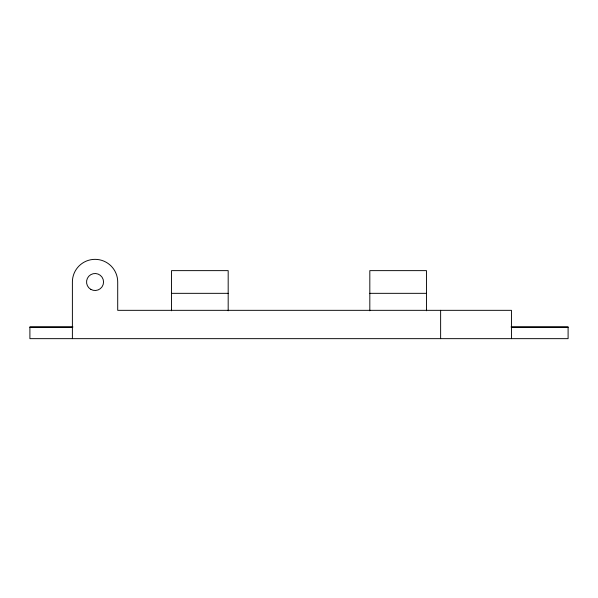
<?xml version="1.0" encoding="UTF-8"?>
<svg xmlns="http://www.w3.org/2000/svg" width="598" height="598" viewBox="0 0 598 598"><rect width="100%" height="100%" fill="white"/><g stroke="black" fill="none" stroke-linecap="round" stroke-linejoin="round"><path stroke-width="0.9" d="M171.529 293.334L228.182 293.334M369.818 293.334L426.471 293.334M72.881 326.829L29.9 326.829L29.9 338.655L568.1 338.655L568.1 326.829L511.103 326.829M29.9 327.323L72.762 327.323M511.26 327.323L568.1 327.323M511.447 338.655L511.447 310.332L117.709 310.332L117.709 282.002A22.664 22.664 0 0 0 95.052 259.345A22.664 22.664 0 0 0 72.388 282.002L72.388 338.655M440.629 310.332L440.629 338.655M426.471 310.788L426.471 270.632L369.818 270.632L369.818 310.788M228.182 310.788L228.182 270.632L171.529 270.632L171.529 310.788M90.799 289.365A8.499 8.499 0 0 0 103.551 282.002A8.499 8.499 0 0 0 90.799 274.646A8.499 8.499 0 0 0 90.799 289.365"/></g></svg>
